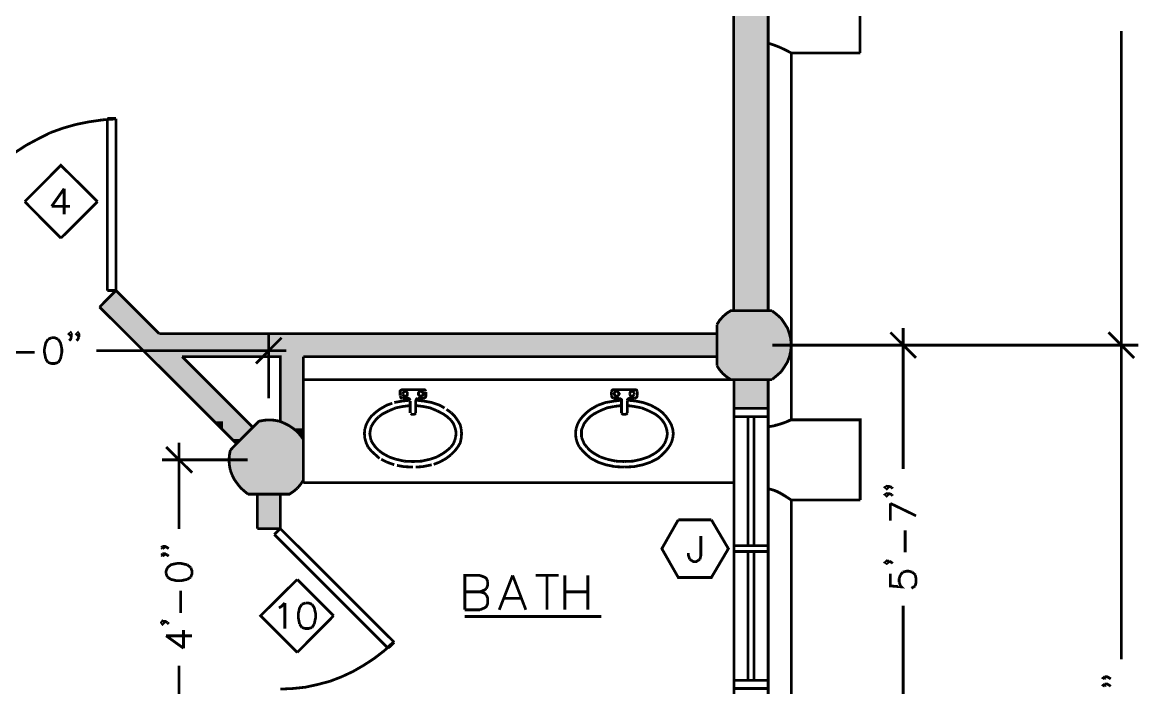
# Model space of a CAD drawing. Header units: millimetres. Extents: x 31 to 857, y 6 to 562.
# Drawn here: x 166.8 to 269.8, y 394.8 to 456.2 of the extents above; entities that cross this region are included whole.
import ezdxf

# ---------------------------------------------------------------- set-up
doc = ezdxf.new("R2010")
doc.units = ezdxf.units.MM
doc.layers.add('H', color=7, linetype='Continuous')
doc.layers.add('P', color=7, linetype='Continuous')

msp = doc.modelspace()

# ---------------------------------------------------------------- hatches: boundary and pattern name
at = {"layer": 'H', "linetype": 'Continuous'}
for points in [[(232.41, 429.56), (232.41, 466.549), (235.585, 429.56), (232.41, 429.56)], [(235.585, 429.56), (232.41, 466.549), (235.585, 466.549), (235.585, 429.56)], [(173.902, 429.895), (175.419, 431.412), (176.918, 429.895), (173.902, 429.895)], [(176.407, 427.443), (173.902, 429.895), (179.405, 427.443), (176.407, 427.443)], [(179.405, 427.443), (173.902, 429.895), (176.918, 429.895), (179.405, 427.443)], [(231.052, 428.625), (231.175, 428.748), (236.943, 428.625), (231.052, 428.625)], [(231.175, 428.748), (231.563, 429.137), (236.802, 428.748), (231.175, 428.748)], [(236.943, 428.625), (231.175, 428.748), (236.802, 428.748), (236.943, 428.625)], [(231.563, 429.137), (231.599, 429.225), (236.467, 429.137), (231.563, 429.137)], [(236.802, 428.748), (231.563, 429.137), (236.467, 429.137), (236.802, 428.748)], [(231.599, 429.225), (232.075, 429.56), (236.396, 429.225), (231.599, 429.225)], [(236.467, 429.137), (231.599, 429.225), (236.396, 429.225), (236.467, 429.137)], [(236.396, 429.225), (232.075, 429.56), (235.92, 429.56), (236.396, 429.225)], [(230.84, 428.29), (231.052, 428.625), (237.155, 428.29), (230.84, 428.29)], [(230.84, 428.043), (230.84, 428.29), (237.314, 428.043), (230.84, 428.043)], [(237.314, 428.043), (230.84, 428.29), (237.155, 428.29), (237.314, 428.043)], [(230.84, 427.39), (230.84, 428.043), (237.578, 427.39), (230.84, 427.39)], [(237.578, 427.39), (230.84, 428.043), (237.314, 428.043), (237.578, 427.39)], [(237.155, 428.29), (231.052, 428.625), (236.943, 428.625), (237.155, 428.29)], [(178.523, 425.327), (176.407, 427.443), (185.297, 425.327), (178.523, 425.327)], [(185.297, 425.327), (176.407, 427.443), (185.297, 427.443), (185.297, 425.327)], [(185.297, 425.327), (185.297, 427.443), (193.763, 425.327), (185.297, 425.327)], [(193.763, 425.327), (185.297, 427.443), (193.763, 427.443), (193.763, 425.327)], [(193.763, 425.327), (193.763, 427.443), (229.782, 425.327), (193.763, 425.327)], [(229.782, 425.327), (193.763, 427.443), (229.782, 427.443), (229.782, 425.327)], [(229.782, 425.327), (229.782, 427.443), (230.84, 425.327), (229.782, 425.327)], [(230.84, 425.327), (229.782, 427.443), (230.84, 427.443), (230.84, 425.327)], [(230.84, 426.72), (230.84, 427.39), (237.702, 426.72), (230.84, 426.72)], [(237.702, 426.72), (230.84, 427.39), (237.578, 427.39), (237.702, 426.72)], [(230.84, 426.05), (230.84, 426.72), (237.702, 426.05), (230.84, 426.05)], [(237.702, 426.05), (230.84, 426.72), (237.702, 426.72), (237.702, 426.05)], [(230.84, 425.362), (230.84, 426.05), (237.578, 425.362), (230.84, 425.362)], [(237.578, 425.362), (230.84, 426.05), (237.702, 426.05), (237.578, 425.362)], [(182.333, 421.517), (178.523, 425.327), (185.297, 421.517), (182.333, 421.517)], [(185.297, 421.517), (178.523, 425.327), (181.522, 425.327), (185.297, 421.517)], [(190.588, 419.365), (190.588, 425.327), (192.705, 419.365), (190.588, 419.365)], [(192.705, 419.365), (190.588, 425.327), (192.705, 425.327), (192.705, 419.365)], [(230.84, 424.692), (230.84, 425.362), (237.314, 424.692), (230.84, 424.692)], [(237.314, 424.692), (230.84, 425.362), (237.578, 425.362), (237.314, 424.692)], [(230.84, 424.48), (230.84, 424.692), (237.155, 424.48), (230.84, 424.48)], [(237.155, 424.48), (230.84, 424.692), (237.314, 424.692), (237.155, 424.48)], [(231.052, 424.145), (230.84, 424.48), (236.943, 424.145), (231.052, 424.145)], [(236.943, 424.145), (230.84, 424.48), (237.155, 424.48), (236.943, 424.145)], [(231.175, 423.968), (231.052, 424.145), (236.802, 423.968), (231.175, 423.968)], [(236.802, 423.968), (231.052, 424.145), (236.943, 424.145), (236.802, 423.968)], [(231.563, 423.633), (231.175, 423.968), (236.467, 423.633), (231.563, 423.633)], [(236.467, 423.633), (231.175, 423.968), (236.802, 423.968), (236.467, 423.633)], [(231.599, 423.545), (231.563, 423.633), (236.396, 423.545), (231.599, 423.545)], [(236.396, 423.545), (231.563, 423.633), (236.467, 423.633), (236.396, 423.545)], [(232.075, 423.21), (231.599, 423.545), (235.92, 423.21), (232.075, 423.21)], [(235.92, 423.21), (231.599, 423.545), (236.396, 423.545), (235.92, 423.21)], [(232.41, 420.546), (232.41, 423.21), (235.585, 420.546), (232.41, 420.546)], [(235.585, 420.546), (232.41, 423.21), (235.585, 423.21), (235.585, 420.546)], [(184.485, 419.365), (182.333, 421.517), (185.297, 419.365), (184.485, 419.365)], [(185.297, 419.365), (182.333, 421.517), (185.297, 421.517), (185.297, 419.365)], [(185.297, 419.365), (185.297, 421.517), (187.501, 419.365), (185.297, 419.365)], [(188.595, 419.312), (188.63, 419.4), (190.623, 419.312), (188.595, 419.312)], [(188.63, 419.4), (189.177, 419.488), (190.377, 419.4), (188.63, 419.4)], [(190.623, 419.312), (188.63, 419.4), (190.377, 419.4), (190.623, 419.312)], [(190.377, 419.4), (189.177, 419.488), (189.988, 419.488), (190.377, 419.4)], [(185.12, 418.712), (184.485, 419.365), (185.297, 418.712), (185.12, 418.712)], [(185.297, 418.712), (184.485, 419.365), (185.297, 419.365), (185.297, 418.712)], [(185.297, 418.553), (185.12, 418.712), (185.297, 418.712), (185.297, 418.553)], [(185.297, 418.8), (185.297, 419.365), (188.048, 418.8), (185.297, 418.8)], [(188.048, 418.8), (185.297, 419.365), (187.501, 419.365), (188.048, 418.8)], [(185.297, 418.553), (185.297, 418.8), (187.784, 418.553), (185.297, 418.553)], [(187.784, 418.553), (185.297, 418.8), (188.048, 418.8), (187.784, 418.553)], [(186.143, 417.707), (185.297, 418.553), (186.937, 417.707), (186.143, 417.707)], [(186.937, 417.707), (185.297, 418.553), (187.784, 418.553), (186.937, 417.707)], [(187.501, 418.253), (187.96, 418.712), (192.317, 418.253), (187.501, 418.253)], [(187.96, 418.712), (188.348, 419.065), (191.805, 418.712), (187.96, 418.712)], [(192.317, 418.253), (187.96, 418.712), (191.805, 418.712), (192.317, 418.253)], [(188.348, 419.065), (188.595, 419.312), (191.258, 419.065), (188.348, 419.065)], [(191.805, 418.712), (188.348, 419.065), (191.258, 419.065), (191.805, 418.712)], [(191.258, 419.065), (188.595, 419.312), (190.623, 419.312), (191.258, 419.065)], [(191.223, 419.1), (190.588, 419.365), (192.705, 419.1), (191.223, 419.1)], [(192.705, 419.1), (190.588, 419.365), (192.705, 419.365), (192.705, 419.1)], [(191.805, 418.712), (191.223, 419.1), (192.705, 418.712), (191.805, 418.712)], [(192.705, 418.712), (191.223, 419.1), (192.705, 419.1), (192.705, 418.712)], [(192.317, 418.253), (191.805, 418.712), (192.705, 418.253), (192.317, 418.253)], [(192.705, 418.253), (191.805, 418.712), (192.705, 418.712), (192.705, 418.253)], [(185.967, 416.683), (186.937, 417.707), (192.705, 416.683), (185.967, 416.683)], [(186.567, 417.283), (186.143, 417.707), (186.937, 417.707), (186.567, 417.283)], [(186.937, 417.707), (187.501, 418.253), (192.705, 417.707), (186.937, 417.707)], [(192.705, 416.683), (186.937, 417.707), (192.705, 417.707), (192.705, 416.683)], [(192.705, 417.707), (187.501, 418.253), (192.317, 418.253), (192.705, 417.707)], [(192.705, 417.707), (192.317, 418.253), (192.705, 418.253), (192.705, 417.707)], [(185.843, 416.013), (185.967, 416.683), (192.705, 416.013), (185.843, 416.013)], [(192.705, 416.013), (185.967, 416.683), (192.705, 416.683), (192.705, 416.013)], [(185.879, 415.343), (185.843, 416.013), (192.705, 415.343), (185.879, 415.343)], [(192.705, 415.343), (185.843, 416.013), (192.705, 416.013), (192.705, 415.343)], [(186.002, 414.69), (185.879, 415.343), (192.705, 414.69), (186.002, 414.69)], [(192.705, 414.69), (185.879, 415.343), (192.705, 415.343), (192.705, 414.69)], [(186.267, 414.073), (186.002, 414.69), (192.705, 414.073), (186.267, 414.073)], [(192.705, 414.073), (186.002, 414.69), (192.705, 414.69), (192.705, 414.073)], [(186.39, 413.897), (186.267, 414.073), (192.705, 413.897), (186.39, 413.897)], [(192.705, 413.897), (186.267, 414.073), (192.705, 414.073), (192.705, 413.897)], [(186.655, 413.508), (186.39, 413.897), (192.44, 413.508), (186.655, 413.508)], [(192.44, 413.508), (186.39, 413.897), (192.705, 413.897), (192.44, 413.508)], [(186.725, 413.385), (186.655, 413.508), (192.352, 413.385), (186.725, 413.385)], [(192.352, 413.385), (186.655, 413.508), (192.44, 413.508), (192.352, 413.385)], [(187.113, 413.015), (186.725, 413.385), (191.982, 413.015), (187.113, 413.015)], [(191.982, 413.015), (186.725, 413.385), (192.352, 413.385), (191.982, 413.015)], [(187.149, 412.962), (187.113, 413.015), (191.946, 412.962), (187.149, 412.962)], [(191.946, 412.962), (187.113, 413.015), (191.982, 413.015), (191.946, 412.962)], [(187.625, 412.627), (187.149, 412.962), (191.47, 412.627), (187.625, 412.627)], [(191.47, 412.627), (187.149, 412.962), (191.946, 412.962), (191.47, 412.627)], [(188.472, 409.452), (188.472, 412.627), (190.588, 409.452), (188.472, 409.452)], [(190.588, 409.452), (188.472, 412.627), (190.588, 412.627), (190.588, 409.452)]]:
    msp.add_hatch(color=256, dxfattribs=at).paths.add_polyline_path(points)

# ---------------------------------------------------------------- linework, layer by layer
at = {"layer": 'P', "const_width": 0.254}
for points in [[(232.392, 429.56), (232.392, 495.177)], [(235.567, 429.56), (235.567, 495.177)], [(244.034, 460.763), (244.034, 453.355)], [(268.129, 424.78), (268.129, 455.383)], [(236.679, 453.866), (236.132, 454.078), (235.585, 454.254)], [(237.19, 453.619), (236.679, 453.866)], [(237.702, 453.355), (237.19, 453.619)], [(237.702, 419.488), (237.702, 453.355)], [(244.052, 453.355), (237.702, 453.355)], [(174.184, 447.181), (172.967, 447.005), (171.732, 446.758)], [(175.419, 447.269), (174.184, 447.181)], [(175.419, 447.305), (174.625, 447.305)], [(174.625, 447.305), (174.625, 431.43)], [(175.419, 431.43), (175.419, 447.305), (175.419, 447.305)], [(171.732, 446.758), (170.55, 446.423), (169.369, 445.999)], [(169.369, 445.999), (168.257, 445.435), (167.164, 444.853)], [(167.164, 444.853), (166.105, 444.165), (165.135, 443.459), (164.2, 442.613)], [(173.725, 439.632), (170.339, 442.983), (167.005, 439.632)], [(170.639, 440.831), (169.492, 439.208)], [(170.639, 440.831), (170.639, 438.45)], [(167.005, 439.632), (170.339, 436.263)], [(169.492, 439.208), (171.185, 439.208)], [(170.339, 436.263), (173.725, 439.632)], [(170.339, 436.263), (170.339, 436.263)], [(175.419, 431.43), (173.902, 429.895)], [(174.625, 431.43), (175.419, 431.43)], [(179.405, 427.443), (175.419, 431.43)], [(186.549, 417.283), (173.902, 429.913)], [(232.11, 429.56), (231.722, 429.313)], [(232.057, 429.56), (235.92, 429.56)], [(236.767, 428.854), (236.343, 429.225), (235.92, 429.56)], [(231.722, 429.313), (231.387, 429.013), (231.087, 428.678), (230.84, 428.29)], [(237.525, 427.443), (237.349, 427.955), (237.049, 428.431), (236.767, 428.854)], [(171.309, 427.408), (171.238, 427.284), (171.097, 427.408), (171.238, 427.531), (171.309, 427.408)], [(171.997, 427.408), (171.909, 427.284), (171.785, 427.408), (171.909, 427.531), (171.997, 427.408)], [(230.84, 428.29), (230.84, 424.48)], [(249.202, 425.203), (246.839, 427.567)], [(248.02, 427.955), (248.02, 414.955)], [(266.947, 427.567), (269.311, 425.203)], [(269.311, 425.203), (266.947, 427.567)], [(268.129, 427.955), (268.129, 397.387)], [(169.157, 426.932), (168.945, 426.597), (168.822, 426.05)], [(169.492, 427.073), (169.157, 426.932)], [(170.092, 426.932), (169.757, 427.073), (169.492, 427.073), (169.492, 427.073)], [(170.427, 426.05), (170.303, 426.597), (170.092, 426.932)], [(171.309, 427.143), (171.238, 426.932), (171.097, 426.808)], [(171.309, 427.408), (171.309, 427.143)], [(171.997, 427.143), (171.909, 426.932), (171.785, 426.808)], [(171.997, 427.408), (171.997, 427.143)], [(230.84, 427.443), (179.405, 427.443)], [(188.33, 424.692), (190.694, 427.073)], [(189.512, 421.481), (189.512, 427.443)], [(237.649, 426.949), (237.525, 427.443)], [(237.649, 425.838), (237.684, 426.385), (237.649, 426.949)], [(165.894, 425.715), (167.922, 425.715)], [(168.822, 426.05), (168.822, 425.715), (168.945, 425.115)], [(170.303, 425.115), (170.427, 425.715), (170.427, 426.05)], [(191.135, 425.873), (173.602, 425.873)], [(235.955, 426.385), (269.699, 426.385)], [(235.955, 426.385), (249.626, 426.385)], [(237.525, 425.327), (237.649, 425.838)], [(239.677, 426.385), (269.699, 426.385)], [(168.945, 425.115), (169.157, 424.78)], [(169.157, 424.78), (169.492, 424.692), (169.757, 424.692), (170.092, 424.78)], [(170.092, 424.78), (170.303, 425.115)], [(188.031, 418.818), (181.522, 425.327)], [(190.571, 419.365), (190.571, 425.327), (181.522, 425.327)], [(192.687, 425.327), (230.84, 425.327)], [(230.84, 425.327), (192.687, 425.327)], [(192.687, 413.685), (192.687, 425.327)], [(192.687, 425.327), (192.687, 417.707)], [(228.723, 425.327), (230.84, 425.327)], [(230.84, 424.48), (231.087, 424.109), (231.387, 423.757), (231.722, 423.474), (232.11, 423.21)], [(237.049, 424.356), (237.349, 424.833), (237.525, 425.327)], [(235.92, 423.21), (236.343, 423.563)], [(236.343, 423.563), (236.767, 423.933)], [(236.767, 423.933), (237.049, 424.356)], [(192.687, 423.21), (232.41, 423.21)], [(232.41, 423.21), (232.41, 413.685), (192.687, 413.685)], [(232.057, 423.21), (235.92, 423.21)], [(232.41, 392.518), (232.41, 423.21)], [(235.567, 357.593), (235.567, 423.21)], [(201.63, 422.063), (201.63, 422.152), (201.718, 422.24), (201.789, 422.275), (201.877, 422.275)], [(201.63, 422.063), (201.63, 421.728)], [(201.877, 421.481), (201.789, 421.517), (201.701, 421.517), (201.665, 421.605), (201.63, 421.693)], [(201.877, 422.275), (203.782, 422.275)], [(201.877, 421.905), (201.912, 421.993), (201.965, 422.081), (202.053, 422.116), (202.124, 422.116), (202.212, 422.081), (202.3, 421.993), (202.3, 421.905), (202.3, 421.816), (202.265, 421.728), (202.177, 421.693), (202.089, 421.693), (202.001, 421.693), (201.912, 421.781), (201.877, 421.869)], [(201.877, 421.869), (201.877, 421.905)], [(201.877, 421.905), (201.877, 421.905)], [(201.877, 421.481), (202.3, 421.481)], [(202.3, 421.481), (202.389, 421.481), (202.477, 421.428), (202.512, 421.358), (202.565, 421.27)], [(203.059, 420.123), (203.059, 421.217), (203.112, 421.358), (203.147, 421.428), (203.235, 421.481)], [(203.235, 421.481), (203.359, 421.481)], [(203.323, 421.905), (203.323, 421.993), (203.394, 422.081), (203.482, 422.116), (203.57, 422.116), (203.659, 422.081), (203.747, 421.993), (203.747, 421.905), (203.747, 421.816), (203.659, 421.728), (203.57, 421.693), (203.482, 421.693), (203.394, 421.728), (203.323, 421.816), (203.323, 421.905), (203.323, 421.905)], [(203.782, 421.481), (203.359, 421.481)], [(203.782, 422.275), (203.87, 422.275), (203.958, 422.204), (203.994, 422.116)], [(203.994, 421.728), (203.994, 421.658), (203.958, 421.569), (203.87, 421.517), (203.782, 421.481)], [(203.994, 422.063), (203.994, 421.728)], [(221.35, 422.275), (221.262, 422.275), (221.192, 422.24), (221.139, 422.152), (221.103, 422.063)], [(221.103, 422.063), (221.103, 421.728)], [(221.103, 421.728), (221.139, 421.658), (221.174, 421.569), (221.262, 421.517), (221.35, 421.481)], [(221.827, 421.905), (221.774, 421.993), (221.686, 422.081), (221.615, 422.116), (221.527, 422.116), (221.439, 422.081), (221.403, 421.993), (221.35, 421.905), (221.403, 421.816), (221.439, 421.728), (221.527, 421.693), (221.615, 421.693), (221.686, 421.693), (221.774, 421.781), (221.774, 421.869), (221.827, 421.905), (221.827, 421.905)], [(223.255, 422.275), (221.35, 422.275)], [(221.35, 421.481), (221.774, 421.481)], [(221.862, 421.481), (221.774, 421.481)], [(222.038, 420.123), (222.038, 421.217), (222.038, 421.358), (221.95, 421.428), (221.862, 421.481)], [(222.832, 421.481), (222.744, 421.481), (222.656, 421.428), (222.585, 421.358), (222.585, 421.27)], [(223.22, 421.993), (223.132, 422.081), (223.044, 422.116), (222.956, 422.116), (222.867, 422.081), (222.832, 421.993), (222.797, 421.905)], [(222.797, 421.905), (222.797, 421.816)], [(222.797, 421.816), (222.867, 421.728), (222.956, 421.693), (223.044, 421.693), (223.132, 421.728), (223.22, 421.816)], [(223.255, 421.481), (222.832, 421.481)], [(223.22, 421.905), (223.22, 421.993)], [(223.22, 421.816), (223.22, 421.905)], [(223.22, 421.905), (223.22, 421.905)], [(223.502, 422.063), (223.467, 422.152), (223.432, 422.24), (223.344, 422.275), (223.255, 422.275)], [(223.255, 421.481), (223.344, 421.517), (223.432, 421.569), (223.467, 421.64), (223.52, 421.728)], [(223.502, 422.063), (223.502, 421.728)], [(198.667, 419.4), (198.967, 419.823), (199.337, 420.158), (199.725, 420.458), (200.395, 420.846), (200.907, 421.023)], [(199.672, 419.788), (200.007, 420.035), (200.607, 420.335)], [(200.607, 420.335), (201.242, 420.599)], [(201.083, 421.093), (201.789, 421.217), (202.547, 421.305)], [(201.242, 420.599), (201.877, 420.723)], [(201.877, 420.723), (202.547, 420.811)], [(202.547, 420.123), (202.547, 421.217)], [(203.059, 420.811), (203.747, 420.723)], [(203.112, 421.305), (203.835, 421.217)], [(203.747, 420.723), (204.382, 420.599), (205.017, 420.335)], [(203.835, 421.217), (204.541, 421.093), (205.264, 420.846), (205.722, 420.582)], [(205.017, 420.335), (205.599, 420.035), (205.952, 419.788)], [(205.899, 420.458), (206.322, 420.158)], [(219.869, 420.846), (219.198, 420.458), (218.81, 420.158)], [(220.08, 420.335), (219.498, 420.035), (219.146, 419.788)], [(222.038, 421.305), (221.315, 421.217), (220.592, 421.093), (219.869, 420.846)], [(221.35, 420.723), (220.715, 420.599), (220.08, 420.335)], [(222.038, 420.811), (221.35, 420.723)], [(226.766, 417.795), (226.818, 418.218), (226.766, 418.641), (226.642, 419.029), (226.43, 419.4), (226.131, 419.823), (225.795, 420.176), (225.425, 420.458), (224.737, 420.846), (224.014, 421.093), (223.308, 421.234), (222.585, 421.305)], [(222.585, 420.123), (222.585, 421.217)], [(223.89, 420.599), (223.22, 420.723), (222.585, 420.811)], [(224.525, 420.335), (223.89, 420.599)], [(225.46, 419.788), (225.125, 420.035), (224.525, 420.335)], [(232.41, 394.635), (232.41, 420.546), (235.585, 420.546), (235.585, 394.688), (232.41, 394.688)], [(188.63, 419.4), (185.967, 416.701)], [(190.5, 419.365), (190.024, 419.453), (189.565, 419.488), (189.089, 419.453), (188.63, 419.365)], [(190.923, 419.188), (190.5, 419.365)], [(198.367, 418.641), (198.49, 419.029), (198.667, 419.4)], [(198.949, 418.853), (199.125, 419.153), (199.372, 419.488), (199.672, 419.788)], [(203.059, 420.123), (202.988, 420.035), (202.9, 420), (202.812, 420), (202.688, 420), (202.6, 420.088)], [(205.952, 419.788), (206.287, 419.488)], [(206.287, 419.488), (206.534, 419.153), (206.657, 418.853)], [(206.322, 420.158), (206.657, 419.823), (206.957, 419.4)], [(206.957, 419.4), (207.169, 419.029), (207.257, 418.641)], [(218.14, 419.4), (217.964, 419.029), (217.84, 418.641)], [(218.475, 419.823), (218.14, 419.4)], [(218.863, 419.488), (218.599, 419.153), (218.475, 418.853), (218.352, 418.553), (218.352, 418.218)], [(218.81, 420.158), (218.475, 419.823)], [(219.146, 419.788), (218.863, 419.488)], [(222.038, 420.123), (222.109, 420.035), (222.197, 420), (222.285, 420), (222.373, 420), (222.497, 420.035), (222.585, 420.123)], [(226.007, 419.153), (225.76, 419.488), (225.46, 419.788)], [(232.392, 419.788), (235.567, 419.788)], [(233.715, 407.882), (233.715, 419.788)], [(234.262, 407.882), (234.262, 419.788)], [(236.167, 418.977), (236.555, 419.065), (236.926, 419.188), (237.314, 419.329), (237.702, 419.488)], [(236.679, 419.1), (237.19, 419.276)], [(237.19, 419.276), (237.702, 419.523)], [(237.702, 419.488), (244.052, 419.488), (244.052, 412.08)], [(237.702, 419.488), (244.052, 419.488)], [(237.702, 419.488), (244.052, 419.488)], [(244.052, 419.488), (244.052, 412.08)], [(191.717, 418.73), (191.347, 418.977), (190.923, 419.188)], [(192.105, 418.43), (191.717, 418.73)], [(192.405, 418.095), (192.105, 418.43)], [(198.367, 417.795), (198.332, 418.218), (198.367, 418.641)], [(198.878, 417.883), (198.826, 418.218), (198.878, 418.553)], [(198.878, 418.553), (198.949, 418.853)], [(206.657, 418.853), (206.745, 418.553)], [(206.745, 418.553), (206.798, 418.218)], [(207.257, 418.641), (207.292, 418.218)], [(217.84, 418.641), (217.805, 418.218)], [(226.131, 418.853), (226.007, 419.153)], [(226.131, 417.583), (226.219, 417.883), (226.272, 418.218), (226.219, 418.553), (226.131, 418.853)], [(235.585, 418.853), (236.132, 418.941), (236.679, 419.1)], [(181.222, 417.371), (181.222, 409.416)], [(192.687, 417.707), (192.405, 418.095)], [(192.687, 417.707), (192.687, 413.897)], [(198.667, 416.983), (198.49, 417.371), (198.367, 417.795)], [(198.949, 417.583), (198.878, 417.883)], [(199.672, 416.648), (199.372, 416.948), (199.125, 417.283), (198.949, 417.583)], [(206.657, 417.583), (206.534, 417.283), (206.287, 416.948)], [(206.745, 417.883), (206.657, 417.583)], [(206.781, 418.218), (206.745, 417.883)], [(207.257, 417.795), (207.169, 417.371), (206.957, 417.001)], [(207.292, 418.218), (207.257, 417.795)], [(217.805, 418.218), (217.84, 417.795)], [(217.84, 417.795), (217.964, 417.371), (218.14, 417.001)], [(218.352, 418.218), (218.352, 417.883)], [(218.352, 417.883), (218.475, 417.583), (218.599, 417.283), (218.863, 416.948)], [(225.46, 416.648), (225.76, 416.948), (226.007, 417.283)], [(226.007, 417.283), (226.131, 417.583)], [(226.43, 417.001), (226.642, 417.371)], [(226.642, 417.371), (226.766, 417.795)], [(182.439, 414.62), (180.04, 416.983)], [(185.967, 416.701), (185.879, 416.225), (185.843, 415.766), (185.879, 415.308), (185.967, 414.831)], [(199.725, 415.925), (199.337, 416.278), (198.967, 416.613), (198.667, 416.983)], [(200.007, 416.401), (199.672, 416.648)], [(200.607, 416.066), (200.007, 416.401)], [(205.599, 416.401), (205.017, 416.066)], [(205.934, 416.648), (205.599, 416.401)], [(206.322, 416.278), (205.899, 415.943)], [(206.287, 416.948), (205.934, 416.648)], [(206.657, 416.613), (206.322, 416.278)], [(206.957, 417.001), (206.657, 416.613)], [(218.14, 417.001), (218.475, 416.613)], [(218.475, 416.613), (218.81, 416.278)], [(218.81, 416.278), (219.198, 415.943)], [(218.863, 416.948), (219.146, 416.648)], [(219.146, 416.648), (219.498, 416.401)], [(219.498, 416.401), (220.08, 416.066)], [(224.525, 416.066), (225.125, 416.401)], [(224.737, 415.59), (225.425, 415.943), (225.795, 416.278)], [(225.125, 416.401), (225.46, 416.648)], [(225.795, 416.278), (226.131, 416.613)], [(226.131, 416.613), (226.43, 417.001)], [(187.572, 415.802), (179.652, 415.802)], [(200.395, 415.59), (199.884, 415.854)], [(201.083, 415.343), (200.395, 415.59)], [(201.242, 415.854), (200.607, 416.066)], [(202.001, 415.678), (201.242, 415.854)], [(201.965, 415.167), (201.33, 415.29)], [(202.812, 415.131), (201.965, 415.167)], [(204.382, 415.854), (203.606, 415.678), (202.812, 415.643), (202.001, 415.678)], [(204.541, 415.343), (203.694, 415.167), (203.059, 415.131)], [(205.017, 416.066), (204.382, 415.854)], [(205.264, 415.59), (204.717, 415.378)], [(205.899, 415.943), (205.264, 415.59)], [(219.198, 415.943), (219.869, 415.59), (220.592, 415.343), (221.439, 415.167)], [(220.08, 416.066), (220.715, 415.854)], [(220.715, 415.854), (221.527, 415.678)], [(221.439, 415.167), (222.285, 415.131)], [(221.527, 415.678), (222.285, 415.643)], [(222.285, 415.643), (223.097, 415.678), (223.89, 415.854), (224.525, 416.066)], [(222.285, 415.131), (223.167, 415.167), (224.014, 415.343), (224.737, 415.59)], [(185.967, 414.831), (186.126, 414.408)], [(186.126, 414.408), (186.337, 413.985), (186.602, 413.614)], [(232.41, 414.955), (232.41, 392.518)], [(186.602, 413.614), (186.902, 413.226)], [(186.902, 413.226), (187.237, 412.926)], [(191.417, 412.627), (191.805, 412.891), (192.14, 413.173)], [(192.14, 413.173), (192.44, 413.526)], [(192.44, 413.526), (192.687, 413.897)], [(236.679, 412.715), (236.132, 412.979), (235.585, 413.138)], [(246.503, 413.35), (246.627, 413.262), (246.503, 413.138), (246.362, 413.262), (246.503, 413.35)], [(246.503, 413.35), (246.715, 413.35), (246.962, 413.262)], [(246.962, 413.262), (247.05, 413.138)], [(187.237, 412.926), (187.607, 412.627)], [(187.607, 412.627), (191.47, 412.627)], [(188.454, 412.627), (188.454, 409.452)], [(190.571, 412.627), (190.571, 409.452)], [(236.555, 412.803), (236.167, 412.979)], [(236.926, 412.591), (236.555, 412.803)], [(237.702, 412.08), (237.19, 412.415), (236.679, 412.715)], [(237.314, 412.344), (236.926, 412.591)], [(237.702, 412.08), (237.314, 412.344)], [(244.052, 412.08), (237.702, 412.08)], [(244.052, 412.08), (237.702, 412.08)], [(244.052, 412.08), (237.702, 412.08)], [(237.702, 387.773), (237.702, 412.08)], [(246.503, 412.679), (246.627, 412.591), (246.503, 412.468), (246.362, 412.591), (246.503, 412.679)], [(246.503, 412.679), (246.715, 412.679), (246.962, 412.591)], [(246.962, 412.591), (247.05, 412.468)], [(246.839, 410.175), (246.839, 411.78)], [(246.839, 411.78), (249.202, 410.633)], [(230.329, 410.263), (231.898, 407.599), (230.329, 404.936), (227.277, 404.936), (225.76, 407.599), (227.277, 410.263), (227.277, 410.263)], [(227.277, 410.263), (230.329, 410.263)], [(188.454, 409.452), (190.571, 409.452)], [(190.024, 408.905), (190.571, 409.452), (201.083, 398.956)], [(248.197, 407.247), (248.197, 409.293)], [(200.519, 398.41), (190.024, 408.905)], [(229.358, 408.781), (229.358, 406.964), (229.27, 406.612)], [(179.617, 407.688), (179.705, 407.811)], [(179.705, 407.599), (179.617, 407.688)], [(179.617, 407), (179.705, 407.123)], [(179.705, 406.912), (179.617, 407)], [(179.705, 407.811), (179.828, 407.688), (179.705, 407.599)], [(179.705, 407.811), (179.952, 407.811), (180.164, 407.688)], [(179.705, 407.123), (179.828, 407), (179.705, 406.912)], [(179.705, 407.123), (179.952, 407.123), (180.164, 407)], [(180.164, 407.688), (180.287, 407.599)], [(180.164, 407), (180.287, 406.912)], [(228.335, 406.612), (228.212, 406.964), (228.212, 407.211)], [(235.567, 407.882), (232.392, 407.882)], [(235.567, 407.335), (232.392, 407.335)], [(233.715, 395.446), (233.715, 407.335)], [(234.262, 395.446), (234.262, 407.335)], [(181.046, 406.241), (180.499, 406.118), (180.164, 405.853)], [(181.98, 406.118), (181.381, 406.241), (181.046, 406.241)], [(182.316, 405.853), (181.98, 406.118)], [(228.459, 406.541), (228.335, 406.612)], [(229.147, 406.541), (228.935, 406.4), (228.671, 406.4), (228.459, 406.541)], [(229.27, 406.612), (229.147, 406.541)], [(246.503, 406.453), (246.627, 406.329), (246.503, 406.241), (246.362, 406.329), (246.503, 406.453)], [(246.503, 406.453), (246.715, 406.453)], [(246.715, 406.453), (246.962, 406.329)], [(246.962, 406.329), (247.05, 406.241)], [(180.164, 405.853), (180.04, 405.518), (180.04, 405.306), (180.04, 405.306)], [(180.04, 405.306), (180.164, 404.971)], [(180.164, 404.971), (180.499, 404.76), (181.046, 404.636), (181.381, 404.636)], [(181.98, 404.76), (182.316, 404.971)], [(182.316, 404.971), (182.439, 405.306), (182.439, 405.518), (182.316, 405.853)], [(207.592, 401.955), (207.592, 405.13), (208.986, 405.13)], [(208.986, 405.13), (209.409, 404.971), (209.585, 404.848), (209.709, 404.548)], [(210.767, 401.955), (212.002, 405.13)], [(212.002, 405.13), (213.219, 401.955)], [(214.118, 405.13), (216.235, 405.13)], [(215.177, 405.13), (215.177, 401.955)], [(216.817, 401.955), (216.817, 405.13)], [(218.934, 405.13), (218.934, 401.955)], [(246.839, 405.306), (246.839, 404.16), (247.862, 404.072), (247.773, 404.16), (247.65, 404.495)], [(247.65, 404.848), (247.773, 405.183)], [(247.65, 404.495), (247.65, 404.848)], [(247.773, 405.183), (247.985, 405.43)], [(247.985, 405.43), (248.32, 405.518), (248.532, 405.518), (248.867, 405.43)], [(248.867, 405.43), (249.132, 405.183)], [(249.132, 405.183), (249.202, 404.848), (249.202, 404.495), (249.132, 404.16)], [(181.381, 404.636), (181.98, 404.76)], [(192.14, 404.76), (188.754, 401.408), (192.14, 398.022), (192.14, 398.022)], [(195.492, 401.408), (192.14, 404.76)], [(209.585, 403.913), (209.409, 403.789), (208.986, 403.613)], [(209.709, 404.548), (209.709, 404.248), (209.585, 403.913)], [(248.991, 404.072), (248.779, 403.948)], [(249.132, 404.16), (248.991, 404.072)], [(181.381, 401.673), (181.381, 403.737)], [(208.986, 403.613), (207.592, 403.613)], [(208.986, 403.613), (209.409, 403.49), (209.585, 403.313)], [(209.585, 403.313), (209.709, 403.013), (209.709, 402.555), (209.585, 402.255), (209.409, 402.131), (208.986, 401.955)], [(211.243, 403.013), (212.76, 403.013)], [(216.817, 403.613), (218.934, 403.613)], [(190.447, 402.131), (190.659, 402.255), (190.994, 402.59)], [(190.994, 402.59), (190.994, 400.226)], [(192.564, 402.467), (192.352, 402.131), (192.229, 401.585)], [(192.899, 402.59), (192.564, 402.467)], [(193.499, 402.467), (193.163, 402.59), (192.899, 402.59), (192.899, 402.59)], [(193.834, 401.585), (193.71, 402.131), (193.499, 402.467)], [(208.986, 401.955), (207.592, 401.955)], [(248.02, 389.343), (248.02, 402.343)], [(179.705, 400.897), (179.828, 400.773), (179.705, 400.65), (179.617, 400.773), (179.705, 400.897)], [(179.705, 400.897), (179.952, 400.897), (180.164, 400.773)], [(180.164, 400.773), (180.287, 400.65)], [(192.14, 398.022), (195.492, 401.408)], [(192.229, 401.585), (192.229, 401.249), (192.352, 400.65)], [(193.71, 400.65), (193.834, 401.249), (193.834, 401.585)], [(207.592, 401.338), (220.169, 401.338)], [(181.645, 398.41), (181.645, 400.103)], [(192.352, 400.65), (192.564, 400.315)], [(192.564, 400.315), (192.899, 400.226), (193.163, 400.226), (193.499, 400.315)], [(193.499, 400.315), (193.71, 400.65)], [(180.04, 399.556), (181.645, 398.41)], [(180.04, 399.556), (182.439, 399.556)], [(196.25, 395.781), (197.273, 396.258), (198.279, 396.84), (199.249, 397.475), (200.184, 398.198), (201.03, 399.009)], [(201.083, 398.956), (200.519, 398.41)], [(201.083, 398.956), (201.083, 398.956)], [(181.222, 388.796), (181.222, 396.804)], [(195.157, 395.358), (196.25, 395.781)], [(266.612, 395.57), (266.471, 395.658), (266.612, 395.781)], [(266.612, 395.781), (266.682, 395.658)], [(266.612, 395.781), (266.823, 395.781), (267.035, 395.658)], [(266.682, 395.658), (266.612, 395.57)], [(267.035, 395.658), (267.159, 395.57)], [(190.571, 394.635), (191.717, 394.688), (192.899, 394.811), (194.01, 395.058)], [(194.01, 395.058), (195.157, 395.358)], [(232.392, 395.446), (235.567, 395.446)], [(266.612, 394.899), (266.471, 394.988), (266.612, 395.111)], [(266.612, 395.111), (266.682, 394.988)], [(266.612, 395.111), (266.823, 395.111), (267.035, 394.988)], [(266.682, 394.988), (266.612, 394.899)], [(267.035, 394.988), (267.159, 394.899)]]:
    msp.add_lwpolyline(points, dxfattribs=at)

doc.saveas('drawing.dxf')
